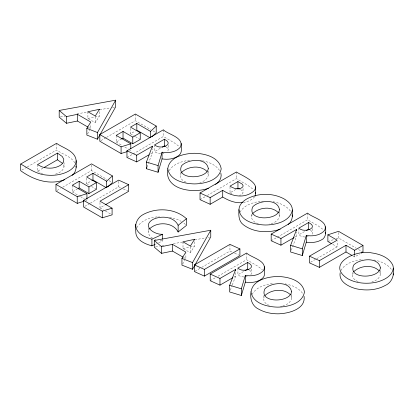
<?xml version="1.0" encoding="UTF-8"?>
<svg xmlns="http://www.w3.org/2000/svg" width="414" height="414" viewBox="0 0 414 414"><rect width="100%" height="100%" fill="white"/><g stroke="black" fill="none" stroke-linecap="round" stroke-linejoin="round"><path stroke-width="0.31" stroke-dasharray="2.07 1.55" d="M243.07 188.587L242.873 193.55L241.641 194.663L239.364 195.48M152.569 238.205C149.475 236.71 147.177 232.74 149.19 229.537M168.203 145.262L168.203 149.516L167.882 151.043L167.137 151.695M251.458 269.095L251.458 272.743L251.138 274.265L250.392 274.917M312.425 228.528L312.425 232.782L312.104 234.308L311.359 234.961M208.32 170.998C209.914 176.809 205.096 181.446 199.838 182.615M279.491 211.482C281.427 218.344 275.533 223.203 269.385 224.077M291.575 294.219C293.169 300.036 288.351 304.668 283.093 305.842M380.404 270.352C381.993 276.164 377.18 280.801 371.917 281.97M147.079 166.977L152.388 152.864L152.388 148.605M230.334 290.198L232.104 285.494M232.326 284.904L235.644 276.086L235.644 271.832M291.301 250.242L296.61 236.13L296.61 231.871M63.875 162.184C65.65 169.181 60.879 172.819 54.829 174.31M186.062 182.17C182.507 181.12 178.657 177.223 181.192 173.43M258.419 223.622C254.201 222.83 249.404 218.411 252.571 214.002M269.317 305.392C265.762 304.342 261.912 300.445 264.448 296.652M358.146 281.52C354.591 280.475 350.736 276.573 353.277 272.779M169.129 170.609C173.668 163.54 182.76 160.86 190.73 160.166M240.011 212.258C243.924 205.173 252.649 202.524 260.173 201.359M252.095 294.39C256.38 286.871 265.866 284.118 273.99 283.388M340.919 270.518C345.204 262.999 354.689 260.246 362.814 259.516M136.884 227.643C141.319 219.901 151.079 217.127 159.468 216.677M87.504 134.012L89.807 130.317M87.908 111.759L87.908 118.445L95.272 122.699L99.474 115.961L99.474 109.275M182.6 264.07L184.898 260.375M183.004 241.817L183.004 248.503L190.362 252.752L194.564 246.019L194.564 239.939M254.662 196.81C251.888 199.962 247.774 201.737 243.696 202.42M21.802 170.082L26.77 167.215M27.324 166.899L56.573 150.008C62.597 154.406 71.306 156.383 75.089 163.323M37.529 164.591L37.529 171.277L43.061 168.084M100.933 140.605L105.937 137.717M106.491 137.396L135.383 120.717L150.737 129.577M116.189 135.388L116.189 142.074L120.924 139.337M130.493 128.34L130.493 133.81L135.238 131.078M57.085 190.445L60.418 188.52M62.643 187.237L91.535 170.552L106.89 179.417M126.963 157.506L132.563 154.277M133.122 153.951L163.349 136.501L174.061 142.685L179.148 146.442M72.336 185.224L72.336 191.91L77.076 189.177M86.645 178.18L86.645 183.65L91.385 180.913M150.712 153.832L152.388 152.864M160.606 153.703A7.721 4.456 0 0 1 158.371 153.47L156.052 152.595L154.67 151.545L160.658 148.088M84.741 206.41L89.745 203.517M90.304 203.196L118.668 186.823L121.012 187.884M99.991 202.405L99.991 207.88L104.949 205.018M200.029 199.672L205.065 196.764M207.305 195.47L236.399 178.672L247.106 184.856L253.285 189.364M230.024 186.73L230.024 192.805L235.835 189.452M194.978 271.268L201.085 267.744M201.639 267.423L229.956 251.07L232.301 252.136M271.186 240.772L276.785 237.543M277.344 237.217L307.571 219.767L318.283 225.951L323.37 229.708M210.219 280.733L215.818 277.499M218.059 276.205L246.604 259.723L257.317 265.907L262.404 269.669M294.37 237.419L296.61 236.13M304.828 236.968A7.721 4.456 0 0 1 302.593 236.736L300.274 235.861L298.892 234.81L305.972 230.727M233.967 277.054L235.644 276.086M243.862 276.925A7.721 4.456 0 0 1 241.626 276.692L239.308 275.817L237.926 274.767L243.913 271.31M310.578 262.217L316.115 259.019M316.669 258.703L337.151 246.879L337.151 241.403M352.997 256.028L354.617 256.959L359.642 254.056M155.297 244.291L156.425 243.779M158.681 242.749L162.624 240.943L162.624 239.727M327.872 241.517L333.798 239.566M336.168 238.785L338.538 238.003L356.325 248.271M129.577 150.882L130.788 150.505M85.724 200.718L86.94 200.34M87.908 118.445L99.474 115.961M183.004 248.503L194.564 246.019M60.465 116.908L64.91 116.096M76.968 113.907L87.752 111.94M99.81 109.751L109.964 107.904M112.499 107.438L115.035 106.978M155.56 246.961L159.364 246.268M161.905 245.807L165.077 245.233M173.326 243.732L182.843 241.999M194.901 239.804L205.686 237.843M208.226 237.382L209.494 237.15M280.428 306.391L282.498 306.024M261.327 201.292L263.64 201.152M160.177 240.539L162.624 240.943M200.009 160.321L201.825 160.632M202.43 160.736C209.096 162.06 216.351 165.067 219.979 171.117M272.997 201.727C279.885 202.958 287.399 205.991 291.156 212.206M373.909 259.982C380.797 261.218 388.306 264.251 392.063 270.466M285.08 283.854C291.968 285.091 299.477 288.123 303.234 294.338M169.45 217.257L177.068 219.327L181.285 221.381M154.846 239.116L155.98 239.577M123.356 188.95L128.045 191.077M234.645 253.197L238.749 255.06M152.932 130.845L155.126 132.113M358.545 249.554L362.99 252.121M332.784 244.353L337.151 246.879M130.493 133.81L134.829 136.315M135.373 136.63L140.248 139.446M230.024 192.805L232.104 194.011M116.189 142.074L122.135 145.505M124.842 147.068L128.086 148.942M88.565 127.445L90.79 128.733L90.79 123.869M109.079 180.685L111.821 182.269M86.645 183.65L89.357 185.218M91.52 186.466L96.4 189.281M37.529 171.277L41.328 173.264A14.723 8.503 0 0 0 43.289 173.947M72.336 191.91L79.907 196.283M80.451 196.593L84.233 198.782M99.991 207.88L103.288 209.784M105.487 211.052L112.09 214.861M183.656 257.503L185.886 258.791L185.886 253.316M240.508 189.529L242.268 190.849L243.07 192.236M310.438 230.256L311.69 231.255L312.425 232.782M166.216 146.991L167.468 147.989L168.203 149.516M249.476 270.213L250.724 271.211L251.458 272.743M183.935 223.172L185.612 224.662M63.161 164.819L63.772 165.91L63.875 167.654M379.861 271.869L380.404 274.606M278.953 213.614L279.491 216.346M291.032 295.741L291.575 298.478M207.776 172.519L208.32 175.257M354.617 255.138L354.617 256.959M352.454 272.422L352.454 274.855M338.538 232.533L338.538 238.003M307.571 213.081L307.571 219.767M298.892 228.124L298.892 234.81M263.63 295.689L263.63 298.727M251.546 214.162L251.546 216.594M246.604 253.037L246.604 259.723M237.926 268.081L237.926 274.767M236.399 171.986L236.399 178.672M229.956 244.384L229.956 251.07M190.362 246.677L190.362 252.752M180.375 172.462L180.375 175.505M163.349 129.815L163.349 136.501M154.67 144.859L154.67 151.545M148.414 228.016L148.414 232.27M135.383 114.031L135.383 120.717M118.668 181.348L118.668 186.823M95.272 116.619L95.272 122.699M91.535 165.082L91.535 170.552M56.573 143.322L56.573 150.008M163.991 153.315A7.721 4.456 0 0 1 162.899 153.542M308.213 236.585A7.721 4.456 0 0 1 307.121 236.808M247.246 276.542A7.721 4.456 0 0 1 246.154 276.769"/><path stroke-width="0.62" d="M126.963 150.82L163.349 129.815C167.717 134.343 184.525 137.443 180.494 147.011C176.116 152.285 168.477 153.232 162.071 152.207L158.076 165.584L158.076 172.271L146.416 168.736L146.416 162.05L152.388 146.178L136.718 155.224L126.963 150.82L126.963 157.506L136.718 161.91L149.03 154.8M210.219 274.047L246.604 253.037C250.972 257.57 267.78 260.665 263.749 270.233C259.371 275.507 251.733 276.454 245.326 275.429L241.331 288.812L241.331 295.498L229.672 291.963L229.672 285.277L235.644 269.4L219.974 278.446L210.219 274.047L210.219 280.733L219.974 285.132L232.844 277.701M271.186 234.086L307.571 213.081C311.939 217.609 328.747 220.709 324.716 230.277C320.338 235.55 312.699 236.497 306.293 235.473L302.298 248.85L302.298 255.536L290.638 252.007L290.638 245.316L296.61 229.444L280.94 238.49L271.186 234.086L271.186 240.772L280.94 245.176L293.811 237.745M325.528 226.737C325.885 231.654 326.496 237.957 320.897 240.192C316.431 242.511 311.209 242.977 306.293 242.159L302.298 255.536M200.029 192.986L236.399 171.986C241.517 175.484 265.343 184.804 250.998 193.147C242.092 198.503 230.919 195.703 222.716 190.342L210.146 197.597L200.029 192.986L200.029 199.672L210.146 204.283L222.716 197.028C228.761 200.718 235.856 203.595 243.059 202.518M255.629 186.843L255.629 193.529L255.479 195.201L254.936 196.277M20.7 164.032L56.573 143.322C63.207 148.259 75.25 150.737 76.176 160.637C76.197 165.279 72.631 168.803 68.869 170.977C61.665 175.075 53.095 175.955 44.981 174.905C35.94 173.844 28.4 168.394 20.7 164.032L20.7 170.718C33.249 179.8 49.489 185.555 64.646 179.692M76.176 160.637C76.404 165.807 76.761 171.939 72.103 175.417M167.768 168.591C169.461 156.808 184.158 153.537 194.202 153.273C204.48 153.377 219.389 156.968 221.216 168.871C219.037 180.463 204.635 183.769 194.518 183.914C184.385 183.733 169.502 180.483 167.768 168.591C163.861 190.342 193.897 193.648 208.465 188.287M280.19 229.206C268.174 233.346 253.663 232.647 243.318 224.724C238.536 221.221 238.604 215.006 238.94 209.686C239.023 204.847 242.811 201.256 246.723 198.979C258.082 192.883 272.645 192.738 284.025 198.855C288.077 201.261 292.356 204.837 292.393 209.96C292.75 215.083 292.755 221.107 288.139 224.455M251.024 291.818C252.716 280.03 267.413 276.759 277.458 276.495C287.735 276.599 302.644 280.19 304.471 292.093C302.298 303.685 287.89 306.991 277.773 307.136C267.641 306.955 252.757 303.705 251.024 291.818C249.818 298.696 252.059 306.158 258.802 309.206C264.567 312.466 271.196 313.796 277.773 313.822C287.777 313.755 305.806 309.527 304.104 296.367M340.142 272.831C338.59 281.97 349.085 286.902 356.397 288.812C365.94 290.83 376.409 290.323 385.092 285.551C393.124 282.11 394.806 272.929 392.839 265.208C389.046 257.265 379.664 253.999 371.487 252.882C357.07 249.254 324.918 263.692 347.631 278.653C356.397 283.564 366.995 284.185 376.688 282.151C383.633 280.221 392.389 276.324 393.3 268.22M292.393 209.96C290.214 221.552 275.812 224.859 265.69 225.004C255.562 224.823 240.679 221.578 238.94 209.686M154.732 244.55L151.917 245.838C144.874 243.981 135.124 239.789 135.782 231.048C134.472 224.347 137.298 217.36 143.565 214.333C156.859 207.31 175.179 208.268 186.45 218.721L186.45 225.407L178.134 231.99C173.099 221.961 156.844 221.283 149.449 229.02M158.076 172.271L162.071 158.893L162.071 152.207M241.331 295.498L245.326 282.115L245.326 275.429M146.416 168.736L146.856 167.561M59.197 110.45L66.442 116.603L77.418 114.326L90.79 122.047L86.847 128.381L86.847 135.067L97.45 139.223L97.45 132.537L115.672 100.178L59.197 110.45L59.197 117.136L66.442 123.289L77.418 121.012L88.006 127.124M97.45 139.223L115.672 106.864L115.672 100.178M154.293 240.508L161.538 246.661L172.514 244.384L185.886 252.1L181.943 258.439L181.943 265.126L192.541 269.281L192.541 262.59L210.762 230.231L154.293 240.508L154.293 247.194L161.538 253.347L172.514 251.07L183.097 257.182M192.541 269.281L210.762 236.922L210.762 230.231M150.51 137.464L150.51 131.383L156.218 126.058L135.383 114.031L99.826 134.56L99.826 141.246L121.085 153.522L127.15 151.633M151.829 136.843L156.218 132.744L156.218 126.058M106.662 187.299L106.662 181.223L112.37 175.898L91.535 163.866L55.973 184.401L55.973 191.087L77.237 203.362L83.907 201.287M107.542 187.092L112.37 182.584L112.37 175.898M181.601 172.395C188.106 166.138 200.469 164.829 207.145 171.531M252.773 213.484C259.283 207.233 271.641 205.918 278.322 212.62M264.856 295.617C271.361 289.36 283.725 288.051 290.4 294.752M353.685 271.744C360.19 265.493 372.548 264.179 379.229 270.88M178.134 231.99L178.134 225.304L186.45 218.721M215.534 184.478C219.177 182.088 222.152 177.637 220.848 173.145M57.432 153.097L37.529 164.591L41.328 166.578A14.723 8.503 0 0 0 52.159 168.063C56.853 167.432 64.325 165.119 63.772 159.224L62.24 156.492L57.432 153.097L57.432 159.788L44.163 167.447M121.452 139.037L123.03 138.121L132.78 143.756L140.248 139.446L140.248 132.754L132.78 137.065L123.03 131.435L116.189 135.388L130.788 143.818L130.788 148.678M150.51 131.383L136.817 123.475L130.493 127.124L140.248 132.754M78.127 188.572L79.177 187.961L88.932 193.592L96.4 189.281L96.4 182.595L88.932 186.905L79.177 181.275L72.336 185.224L86.94 193.654L86.94 199.129M106.662 181.223L92.969 173.316L86.645 176.964L96.4 182.595M91.913 180.613L92.969 180.002L106.113 187.594M164.472 139.202L154.67 144.859L156.052 145.909L158.371 146.784A7.721 4.456 0 0 0 166.392 145.661L167.882 144.357L168.203 142.83L167.468 141.303L164.472 139.202L164.472 145.888L162.293 147.146M128.635 184.654L99.991 201.188L112.09 208.175L112.09 214.861L102.279 217.821L83.628 207.052L83.628 200.366L118.668 180.137L128.635 184.654L128.635 191.34L105.498 204.697M237.946 181.544L230.024 186.119C233.651 188.624 239.364 190.487 242.873 186.864L243.07 185.55L242.268 184.163L237.946 181.544L237.946 188.235L236.891 188.841M194.42 264.903L229.956 244.384L239.918 248.907L239.918 255.593L204.387 276.112L194.42 271.589L194.42 264.903L204.387 269.421L239.918 248.907M308.694 222.468L298.892 228.124L300.274 229.175L302.593 230.049A7.721 4.456 0 0 0 310.614 228.926L312.104 227.622L312.425 226.096L311.69 224.569L308.694 222.468L308.694 229.154L306.515 230.412M247.727 262.424L237.926 268.081L239.308 269.131L241.626 270.006A7.721 4.456 0 0 0 249.647 268.883L251.138 267.579L251.458 266.052L250.724 264.525L247.727 262.424L247.727 269.11L245.005 270.684M351.921 255.402L345.995 251.981L319.38 267.351L309.47 262.859L309.47 256.168L337.151 240.187L327.872 234.831L327.872 241.517L331.692 243.722M309.47 256.168L319.38 260.66L345.995 245.295L354.617 250.273L362.99 245.435L362.99 252.121L361.318 253.089M135.782 224.357C135.124 233.103 144.874 237.294 151.917 239.152L162.624 234.257L162.624 239.121M327.872 234.831L338.538 231.317L362.99 245.435M99.826 134.56L121.085 146.835L130.788 143.818M55.973 184.401L77.237 196.676L86.94 193.654M83.628 200.366L102.279 211.13L112.09 208.175M162.071 158.893C167.851 159.835 174.268 159.1 178.962 155.348C182.76 152.538 180.871 147.415 181.306 143.472M245.326 282.115C251.107 283.057 257.524 282.322 262.217 278.57C266.016 275.76 264.127 270.637 264.562 266.694M162.624 234.257C154.701 234.924 141.614 226.411 152.564 219.648C160.725 215.435 173.73 216.165 178.134 225.304M146.416 162.05L158.076 165.584M290.638 245.316L302.298 248.85M229.672 285.277L241.331 288.812M86.847 128.381L97.45 132.537M181.943 258.439L192.541 262.59M237.946 188.235L239.483 189.012M164.472 145.888L165.357 146.401M308.694 229.154L309.579 229.666M149.966 137.753L136.817 130.162L136.817 123.475M247.727 269.11L248.612 269.623M57.432 159.788L62.24 163.178M325.171 232.497L325.528 233.424M255.283 192.51L255.629 193.529M75.969 166.159L76.176 167.328M393.114 273.701L393.3 274.906M292.113 214.84L292.393 216.646M354.617 250.273L354.617 254.527M345.995 245.295L345.995 251.981M319.38 260.66L319.38 267.351M306.293 235.473L306.293 242.159M296.61 229.444L296.61 230.66M280.94 238.49L280.94 245.176M235.644 269.4L235.644 270.616M222.716 190.342L222.716 197.028M219.974 278.446L219.974 285.132M210.146 197.597L210.146 204.283M204.387 269.421L204.387 276.112M172.514 244.384L172.514 251.07M161.538 246.661L161.538 253.347M152.388 146.178L152.388 147.394M151.917 239.152L151.917 245.838M136.718 155.224L136.718 161.91M132.78 137.065L132.78 143.756M123.03 131.435L123.03 138.121M121.085 146.835L121.085 153.522M102.279 211.13L102.279 217.821M92.969 173.316L92.969 180.002M88.932 186.905L88.932 193.592M79.177 181.275L79.177 187.961M77.418 114.326L77.418 121.012M77.237 196.676L77.237 203.362M66.442 116.603L66.442 123.289M208.32 168.565C206.746 179.909 175.05 179.95 181.601 165.709C187.589 159.183 206.42 157.149 208.32 168.565M279.491 209.66C277.923 220.998 246.221 221.04 252.773 206.798C258.766 200.272 277.597 198.239 279.491 209.66M291.575 291.792C290.002 303.131 258.305 303.172 264.856 288.931C270.844 282.405 289.676 280.371 291.575 291.792M380.404 267.92C378.831 279.259 347.134 279.3 353.685 265.058C359.673 258.533 378.505 256.499 380.404 267.92M99.474 109.275L95.272 116.013L87.908 111.759L99.474 109.275M194.564 239.333L190.362 246.066L183.004 241.817L194.564 239.333"/></g></svg>
